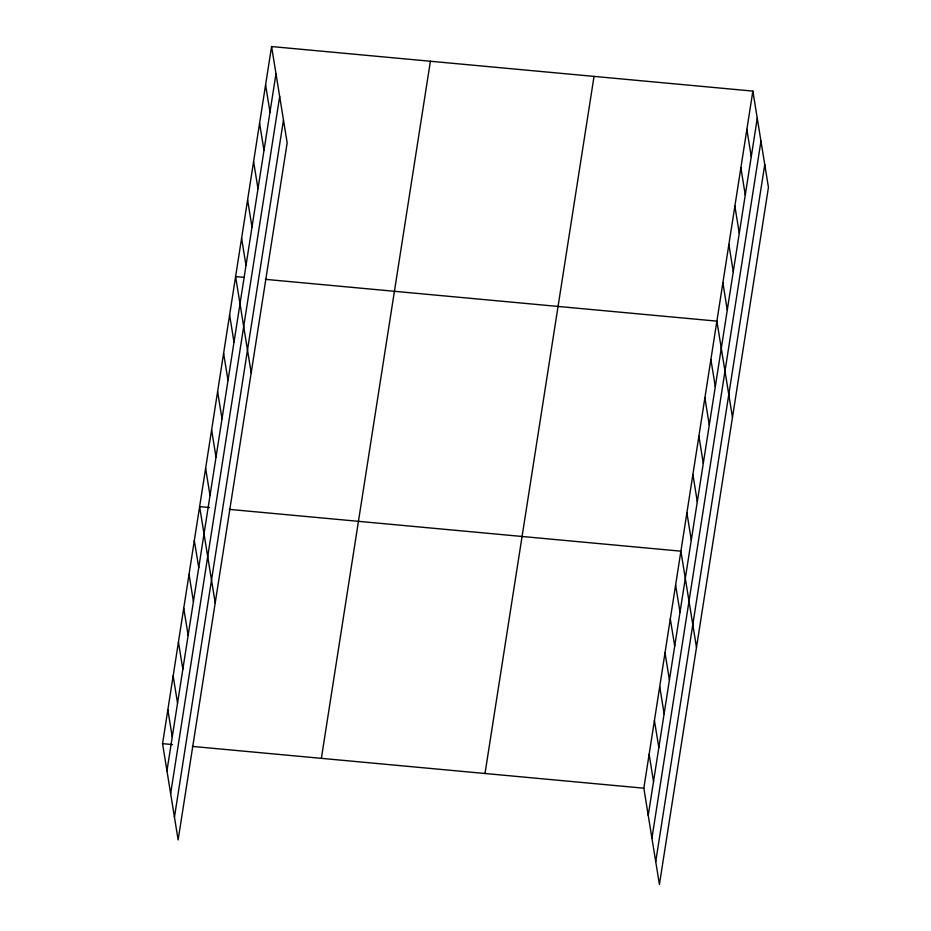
<?xml version="1.0" encoding="UTF-8"?>
<svg xmlns="http://www.w3.org/2000/svg" width="931" height="931" viewBox="0 0 931 931"><rect width="100%" height="100%" fill="white"/><g stroke="black" fill="none" stroke-linecap="round" stroke-linejoin="round"><path stroke-width="1.4" d="M271.584 46.55L287.167 142.804L178.135 839.902L162.553 743.648L271.584 46.55L752.865 91.098L768.447 187.352L659.416 884.45L643.833 788.196L752.865 91.098M166.952 770.856L275.983 73.758M170.641 793.643L279.672 96.545M174.446 817.115L283.478 120.018M321.37 758.346L430.401 61.248M485.004 773.486L594.036 76.4M648.232 815.405L757.264 118.307M651.933 838.191L760.964 141.093M655.727 861.664L764.758 164.566M244.108 277.38L235.601 276.588L251.195 372.854M265.382 279.347L716.882 321.137L732.476 417.402M209.545 507.546L199.618 506.627L215.212 602.892M229.398 509.385L680.898 551.175L696.493 647.441M162.553 743.648L172.479 744.567M192.333 746.406L643.833 788.196M746.86 129.432L751.27 156.652M740.867 167.778L745.277 194.986M734.873 206.123L739.284 233.332M728.88 244.457L733.279 271.666M722.875 282.803L727.286 310.011M710.888 359.482L715.287 386.691M704.883 397.816L709.294 425.025M698.89 436.162L703.301 463.37M692.897 474.496L697.296 501.704M686.892 512.841L691.302 540.05M675.603 585.04L680.014 612.249M670.308 618.894L674.719 646.102M665.013 652.759L669.424 679.967M659.718 686.613L664.129 713.821M654.423 720.478L658.834 747.686M649.128 754.331L653.527 781.54M265.579 84.896L269.99 112.104M259.586 123.229L263.997 150.438M253.593 161.575L257.992 188.784M247.588 199.909L251.998 227.117M241.595 238.255L246.005 265.463M229.608 314.934L234.007 342.143M223.603 353.268L228.014 380.476M217.61 391.614L222.02 418.822M211.616 429.947L216.015 457.168M205.611 468.293L210.022 495.501M194.323 540.492L198.734 567.701M189.028 574.346L193.439 601.566M183.733 608.211L188.143 635.419M178.438 642.064L182.848 669.273M173.143 675.929L177.542 703.138M167.848 709.783L172.247 736.991"/></g></svg>
